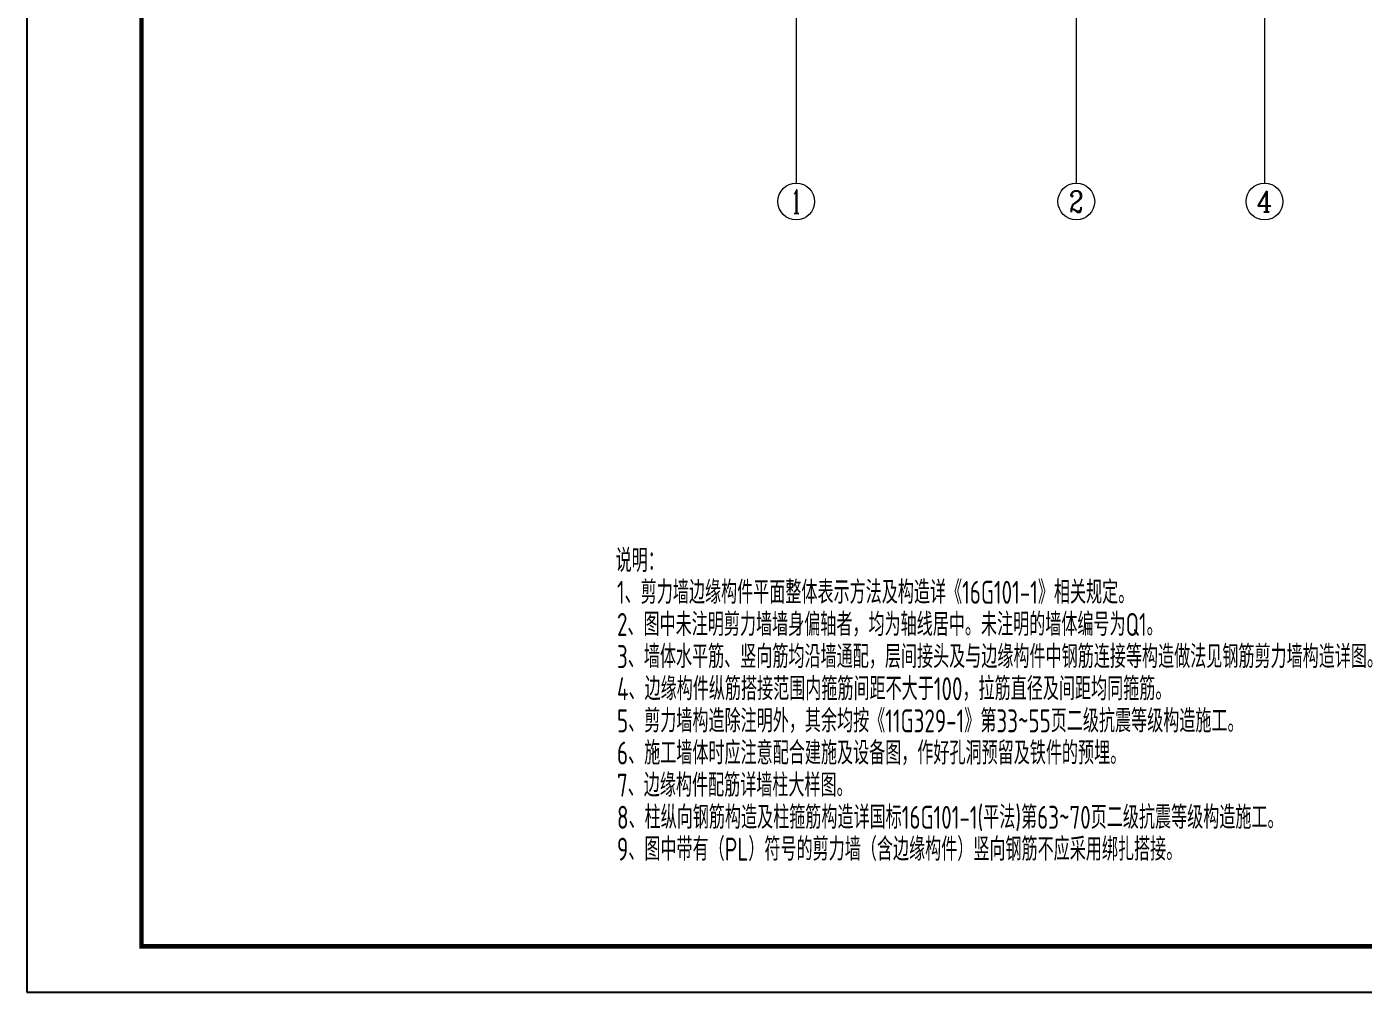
# Model space of a CAD drawing. Extents: x 5874492 to 7194610, y -939842 to -279257.
# Drawn here: x 6278150 to 6307261, y -729620 to -708595 of the extents above; entities that cross this region are included whole.
import ezdxf
from ezdxf.enums import TextEntityAlignment as Align

# ---------------------------------------------------------------- set-up
doc = ezdxf.new("R2010")
doc.units = 0
doc.header["$LTSCALE"] = 1000
for name, color, linetype, lineweight in [('A-标注-轴号', 3, 'Continuous', 15), ('A-标注-轴号文字', 7, 'Continuous', 15), ('S-轴网-轴号', 3, 'Continuous', 20), ('S-通用-TEXT', 7, 'Continuous', 20)]:
    doc.layers.add(name, color=color, linetype=linetype, lineweight=lineweight)
doc.layers.add('Y-云图图框', color=7, linetype='Continuous')
doc.styles.add('_TCH_AXIS', font='COMPLEX.shx', dxfattribs={"bigfont": 'hztxt.shx'})
doc.styles.add('_YT_Name', font='', dxfattribs={"width": 0.8})
doc.styles.add('_YT_Sign_Text', font='ros.shx', dxfattribs={"width": 0.8, "bigfont": 'hztxt.shx'})
doc.styles.add('COMPLEX', font='COMPLEX')
doc.styles.get("Standard").update_dxf_attribs({"font": 'gbenor.shx', "bigfont": 'gbcbig.shx'})
doc.styles.add('TSSD_Rein', font='tssdeng.shx', dxfattribs={"width": 0.7, "bigfont": 'hztxt.shx'})
doc.styles.get('_YT_Name').set_extended_font_data('SimHei')

# ---------------------------------------------------------------- blocks, each defined once
blk = doc.blocks.new('ECMCTK_A1_横_单行图名--0')
at = {"color": 4}
blk.add_lwpolyline([(0, 0), (841, 0), (841, 594), (0, 594)], close=True, dxfattribs=at)
at = {"const_width": 1}
blk.add_lwpolyline([(25, 10), (831, 10), (831, 584), (25, 584)], close=True, dxfattribs=at)
at = {"color": 80, "flags": 3}
for tag, height, p in [('YTHQINS', 3, (34.31, 585.5)), ('ECMCKEY', 3, (292.07, 288.23)), ('YTTQINS', 5.62, (848.03, 12.81)), ('YTFRAME', 3, (652.76, 5.84)), ('YTBARCODE_T1', 3, (749.78, 5.95))]:
    blk.add_attdef(tag, text='', height=height, dxfattribs=at).set_placement(p, align=Align.MIDDLE_CENTER)
for tag, height, style, width, p in [('证书编号', 4, '_YT_Sign_Text', 0.8, (708.87, 43.81)), ('审查批准号', 4, '_YT_Sign_Text', 0.8, (761.06, 43.81)), ('工程号', 4, '_YT_Sign_Text', 0.5, (804.08, 44.12)), ('设计单位', 6, '_YT_Name', 0.8, (623.75, 38.6)), ('建设单位', 4, '_YT_Sign_Text', 0.8, (734.96, 36.11)), ('阶段', 4, '_YT_Sign_Text', 0.8, (804.08, 35.81)), ('项目号', 4, '_YT_Sign_Text', 0.5, (822.08, 33.72)), ('项目名称', 4, '_YT_Sign_Text', 0.8, (734.96, 28.11)), ('专业', 4, '_YT_Sign_Text', 0.8, (804.08, 27.31)), ('图纸编号', 4, '_YT_Sign_Text', 0.5, (803.93, 19.36)), ('图纸名称', 4.5, '_YT_Name', 0.8, (735.39, 15.06)), ('出图比例', 4.2, '_YT_Sign_Text', 0.8, (681.82, 11.78)), ('日期', 4, '_YT_Sign_Text', 0.5, (803.88, 12.13)), ('版本号', 4, '_YT_Sign_Text', 0.8, (822.08, 13))]:
    blk.add_attdef(tag, text='', height=height, dxfattribs=dict(style=style, width=width)).set_placement(p, align=Align.CENTER)
at = {"style": '_YT_Sign_Text', "width": 0.8, "flags": 3}
for tag, p, height in [('[审定人]', (590.95, 27.81), 4.1), ('{审定人}', (605.87, 26.45), 6.24), ('[校对人]', (642.23, 27.82), 4.1), ('{校对人}', (658.35, 26.53), 6.24), ('[审核人]', (591.01, 19.76), 4.1), ('{审核人}', (606.98, 18.44), 6.24), ('[设计人]', (642.47, 20.21), 4.1), ('{设计人}', (658.48, 18.54), 6.24), ('{项目负责人}', (608.28, 10.72), 6.24), ('[项目负责人]', (590.78, 12.01), 4.1), ('[专业负责人]', (642.74, 11.77), 4.1), ('{专业负责人}', (658.58, 10.36), 6.24)]:
    blk.add_attdef(tag, p, '', height=height, dxfattribs=at)
at = {"color": 80, "flags": 3}
for tag, p in [('YTQRCODE', (551.04, 11.91)), ('YTBZSIT', (25, 10)), ('EXT_TK_LEFT', (25, 10))]:
    blk.add_attdef(tag, p, '', height=3, dxfattribs=at)
blk = doc.blocks.new('_AXISO')
blk.add_circle((0, 0), 0.5)
at = {"layer": 'S-轴网-轴号', "style": 'COMPLEX', "width": 1.041667}
blk.add_attdef('A', text='', height=0.56, dxfattribs=at).set_placement((-0.25, -0.28), (0.25, -0.28), align=Align.FIT)
blk = doc.blocks.new('ZHOUWANG3')
at = {"layer": 'A-标注-轴号'}
for p, q in [((88652, 226834), (88652, 222834)), ((94752, 226834), (94752, 222834)), ((98852, 226834), (98852, 222834))]:
    blk.add_line(p, q, dxfattribs=at)
ref = blk.add_blockref('_AXISO', (88652, 222434), dxfattribs=dict(at, xscale=800, yscale=800, zscale=800))
ref.add_attrib('A', '1', dxfattribs={"layer": 'A-标注-轴号文字', "ltscale": 0.2, "height": 515, "style": '_TCH_AXIS'}).set_placement((88542, 222176), (88762, 222176), align=Align.FIT)
ref = blk.add_blockref('_AXISO', (94752, 222434), dxfattribs=dict(at, xscale=800, yscale=800, zscale=800))
ref.add_attrib('A', '2', dxfattribs={"layer": 'A-标注-轴号文字', "ltscale": 0.2, "height": 466, "style": '_TCH_AXIS'}).set_placement((94597, 222201), (94907, 222201), align=Align.FIT)
ref = blk.add_blockref('_AXISO', (98852, 222434), dxfattribs=dict(at, xscale=800, yscale=800, zscale=800))
ref.add_attrib('A', '4', dxfattribs={"layer": 'A-标注-轴号文字', "ltscale": 0.2, "height": 445, "style": '_TCH_AXIS'}).set_placement((98682, 222211), (99022, 222211), align=Align.FIT)

msp = doc.modelspace()

# ---------------------------------------------------------------- block references
msp.add_blockref('ZHOUWANG3', (6206258.5, -934834.8))
at = {"layer": 'Y-云图图框', "xscale": 100, "yscale": 100, "zscale": 100}
msp.add_blockref('ECMCTK_A1_横_单行图名--0', (6278150.3, -729620), dxfattribs=at)

# ---------------------------------------------------------------- texts
at = {"layer": 'S-通用-TEXT', "style": 'TSSD_Rein', "width": 0.7}
for s, p in [('说明：', (6290975.9, -720469.4)), ('1、剪力墙边缘构件平面整体表示方法及构造详《16G101-1》相关规定。', (6291006.4, -721160.5)), ('2、图中未注明剪力墙墙身偏轴者，均为轴线居中。未注明的墙体编号为Q1。', (6291006.4, -721860.5)), ('3、墙体水平筋、竖向筋均沿墙通配，层间接头及与边缘构件中钢筋连接等构造做法见钢筋剪力墙构造详图。', (6291006.4, -722560.5)), ('4、边缘构件纵筋搭接范围内箍筋间距不大于100，拉筋直径及间距均同箍筋。', (6291006.4, -723260.5)), ('5、剪力墙构造除注明外，其余均按《11G329-1》第33~55页二级抗震等级构造施工。', (6291006.4, -723960.5)), ('6、施工墙体时应注意配合建施及设备图，作好孔洞预留及铁件的预埋。', (6291006.4, -724660.5)), ('7、边缘构件配筋详墙柱大样图。', (6291006.4, -725360.5)), ('8、柱纵向钢筋构造及柱箍筋构造详国标16G101-1(平法)第63~70页二级抗震等级构造施工。', (6291006.4, -726060.5)), ('9、图中带有（PL）符号的剪力墙（含边缘构件）竖向钢筋不应采用绑扎搭接。', (6291006.4, -726753.5))]:
    msp.add_text(s, height=500, dxfattribs=at).set_placement(p)

doc.saveas('drawing.dxf')
